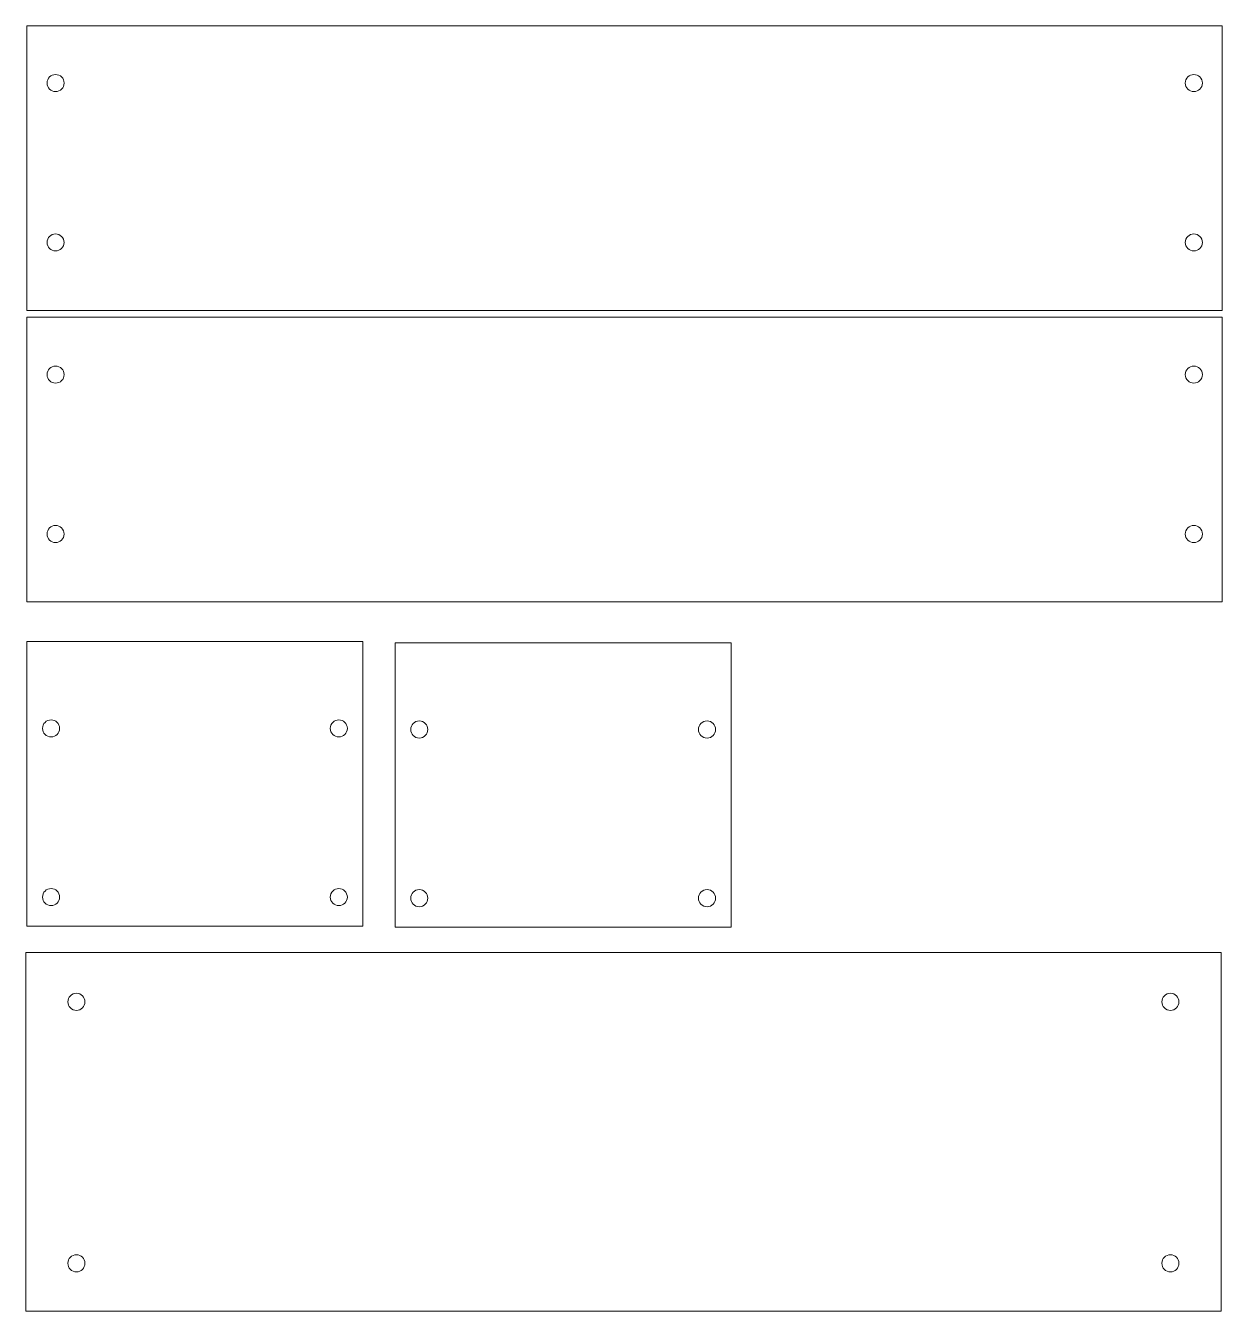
# Model space of a CAD drawing. Header units: centimetres. Extents: x -10.5 to 10.5, y -8.2 to 14.3.
import ezdxf

# ---------------------------------------------------------------- set-up
doc = ezdxf.new("R2010")
doc.units = ezdxf.units.CM
doc.header["$MEASUREMENT"] = 0
doc.layers.add('layer 1', color=7, linetype='Continuous')

msp = doc.modelspace()

# ---------------------------------------------------------------- linework, layer by layer
at = {"layer": 'layer 1', "color": 250, "lineweight": 20}
for points in [[(-10.48714, 9.33539), (10.51286, 9.33539), (10.51286, 14.33539), (-10.48714, 14.33539), (-10.48714, 9.33539)], [(-10.48714, 4.21305), (10.51286, 4.21305), (10.51286, 9.21305), (-10.48714, 9.21305), (-10.48714, 4.21305)], [(-10.48571, -1.4838), (-4.58571, -1.4838), (-4.58571, 3.5162), (-10.48571, 3.5162), (-10.48571, -1.4838)], [(-4.01697, -1.5031), (1.88303, -1.5031), (1.88303, 3.4969), (-4.01697, 3.4969), (-4.01697, -1.5031)], [(-10.50835, -8.24803), (10.49165, -8.24803), (10.49165, -1.94803), (-10.50835, -1.94803), (-10.50835, -8.24803)]]:
    msp.add_lwpolyline(points, close=True, dxfattribs=at)
for centre in [(-9.98327, 13.32844), (10.01245, 13.32844), (-9.9843, 10.52848), (10.0125, 10.52848), (-9.98327, 8.2061), (10.01245, 8.2061), (-9.9843, 5.40614), (10.0125, 5.40614), (-10.06279, 1.99177), (-5.0081, 1.9918), (-3.59405, 1.97247), (1.46064, 1.9725), (-10.0628, -0.97144), (-5.0081, -0.9714), (-3.59406, -0.99074), (1.46064, -0.9907), (-9.61803, -2.81202), (9.60131, -2.81201), (-9.61806, -7.40514), (9.60134, -7.40513)]:
    msp.add_ellipse(centre, major_axis=(0, 0.15), ratio=1, dxfattribs=at)

doc.saveas('drawing.dxf')
